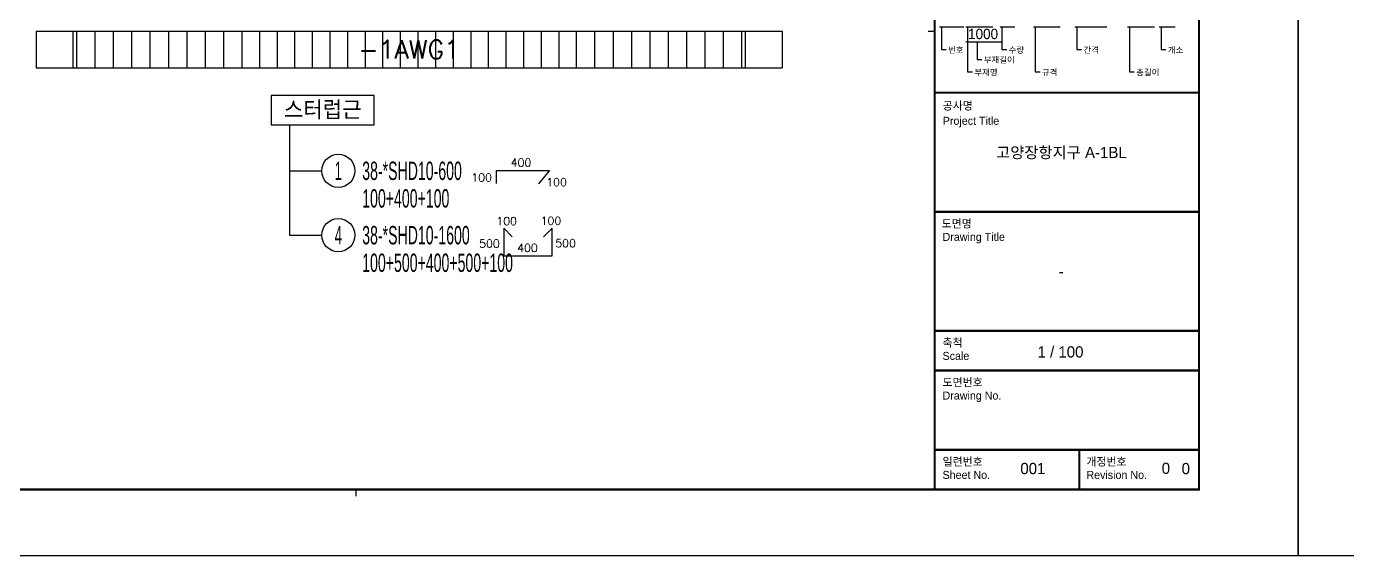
# Model space of a CAD drawing. Header units: millimetres. Extents: x 350420 to 672135, y -312840 to -44390.
# Drawn here: x 487304 to 505279, y -162084 to -154890 of the extents above; entities that cross this region are included whole.
import ezdxf
from ezdxf.enums import TextEntityAlignment as Align

# ---------------------------------------------------------------- set-up
doc = ezdxf.new("R2010")
doc.units = ezdxf.units.MM
doc.header["$LTSCALE"] = 65
for name, color, linetype in [('00', 7, 'Continuous'), ('RP_DIM', 7, 'Continuous'), ('RP_TAG', 7, 'Continuous'), ('XDIM', 7, 'Continuous'), ('XREBAR', 1, 'Continuous'), ('XSTRUCT', 2, 'Continuous'), ('XTAG', 7, 'Continuous')]:
    doc.layers.add(name, color=color, linetype=linetype)
doc.styles.add('HYULL', font='Dotum.ttf')
doc.styles.add('RPWK1', font='arial.ttf', dxfattribs={"bigfont": 'whgtxt.shx'})
doc.styles.add('RPWK2', font='romans.shx', dxfattribs={"bigfont": 'whgtxt.shx'})
doc.styles.add('XRebar', font='Romans.shx', dxfattribs={"bigfont": 'whgtxt.shx'})
doc.styles.add('XRebarSheet', font='Hmkmrhd_0.ttf')

# ---------------------------------------------------------------- blocks, each defined once
blk = doc.blocks.new('dhs_sheet2e')
at = {"color": 1, "ltscale": 2}
for p, q in [((73160.8, 15979.6), (73897.2, 15979.6)), ((73217.3, 15979.6), (73217.3, 15288.3)), ((73955, 15979.6), (74769.1, 15979.6)), ((74011.5, 15979.6), (74011.5, 14611.4)), ((74992, 15979.6), (75438.1, 15979.6)), ((75048.5, 15979.6), (75048.5, 15288.3)), ((75998.4, 15979.6), (76812.5, 15979.6)), ((76054.9, 15979.6), (76054.9, 14611.4)), ((77253.2, 15979.6), (78222.3, 15979.6)), ((77309.7, 15979.6), (77309.7, 15288.3)), ((78846.9, 15979.6), (79661, 15979.6)), ((78903.4, 15979.6), (78903.4, 14611.4)), ((79804.8, 15979.6), (80281.2, 15979.6)), ((79861.3, 15979.6), (79861.3, 15288.3)), ((73217.3, 15288.3), (73361.3, 15288.3)), ((73955, 15525.5), (75020.4, 15525.5)), ((74296, 15525.5), (74296, 14991.1)), ((75048.5, 15288.3), (75192.5, 15288.3)), ((77309.7, 15288.3), (77453.7, 15288.3)), ((79861.3, 15288.3), (80005.3, 15288.3)), ((74296, 14991.1), (74440, 14991.1)), ((74011.5, 14611.4), (74155.5, 14611.4)), ((76054.9, 14611.4), (76198.9, 14611.4)), ((78903.4, 14611.4), (79047.4, 14611.4))]:
    blk.add_line(p, q, dxfattribs=at)
at = {"color": 7}
for p, q in [((73013.1, 15831.2), (72813.3, 15831.2)), ((55508.9, 1997.6), (55508.9, 1797.9))]:
    blk.add_line(p, q, dxfattribs=at)
at = {"color": 30}
for p, q in [((73013.1, 6791.9), (81003.6, 6791.9)), ((73013.1, 5593.3), (81003.6, 5593.3)), ((73013.1, 3196.2), (81003.6, 3196.2))]:
    blk.add_line(p, q, dxfattribs=at)
at = {"color": 7}
blk.add_lwpolyline([(84000, 0), (84000, 59329.4), (0, 59329.4), (0, 0)], close=True, dxfattribs=at)
at = {"color": 30, "const_width": 64.9}
blk.add_lwpolyline([(81003.6, 57331.7), (2996.4, 57331.7), (2996.4, 1997.6), (81003.6, 1997.6)], close=True, dxfattribs=at)
for points in [[(73013.1, 1997.6), (73013.1, 57331.7)], [(73013.1, 13983.4), (81003.6, 13983.4)], [(73013.1, 10387.6), (81003.6, 10387.6)], [(73013.1, 6791.9), (81003.6, 6791.9)], [(73013.1, 5593.3), (81003.6, 5593.3)], [(73013.1, 3196.2), (81003.6, 3196.2)], [(77390.2, 1997.6), (77390.2, 3196.2)]]:
    blk.add_lwpolyline(points, dxfattribs=at)
at = {"color": 1, "ltscale": 2, "const_width": 1.87}
for points in [[(79725.1, 2916.8), (79725.1, 2355), (80286.9, 2355), (80286.9, 2916.8), (79725.1, 2916.8)], [(80321.3, 2916.8), (80321.3, 2355), (80883.1, 2355), (80883.1, 2916.8), (80321.3, 2916.8)]]:
    blk.add_lwpolyline(points, dxfattribs=at)
at = {"color": 3, "linetype": 'Continuous', "style": 'HYULL'}
e = blk.add_text('1000', height=312.13, dxfattribs=at)
e.set_placement((74023.5, 15760.5), align=Align.MIDDLE_LEFT)
e.dxf.unprotected_set("ltscale", 0)
at = {"color": 3, "style": 'XRebarSheet'}
for s, p in [('번호', (73421.4, 15184.8)), ('수량', (75252.6, 15184.8)), ('간격', (77513.8, 15184.8)), ('개소', (80065.4, 15184.8)), ('부재길이', (74500.1, 14887.6)), ('부재명', (74215.6, 14507.8)), ('규격', (76259, 14507.8)), ('총길이', (79107.5, 14507.8))]:
    blk.add_text(s, height=181.22, dxfattribs=at).set_placement(p)
at = {"color": 7, "style": 'XRebarSheet'}
for s, height, p in [('공사명', 241.63, (73259, 13591.6)), ('Project Title', 241.632, (73259, 13135.1)), ('도면명', 241.63, (73225, 10028.1)), ('Drawing Title', 241.632, (73252.8, 9628.5)), ('축척', 241.63, (73252.8, 6432.3)), ('Scale', 241.63, (73252.8, 6032.8)), ('도면번호', 241.63, (73252.8, 5233.8)), ('Drawing No.', 241.632, (73252.8, 4834.2)), ('일련번호', 241.63, (73252.8, 2836.6)), ('개정번호', 241.63, (77602.3, 2836.6)), ('Sheet No.', 241.63, (73252.8, 2437.1)), ('Revision No.', 241.632, (77602.3, 2437.1))]:
    blk.add_text(s, height=height, dxfattribs=at).set_placement(p, align=Align.MIDDLE_LEFT)
blk = doc.blocks.new('DFHDHBSD')
at = {"color": 255, "xscale": 0.5, "yscale": 0.5, "zscale": 0.5}
blk.add_blockref('dhs_sheet2e', (0, 0), dxfattribs=at)
at = {"color": 3, "style": 'XRebarSheet'}
for s, p in [('고양장항지구 A-1BL', (38424, 6092)), ('-', (38417, 4295)), ('1 / 100', (38409, 3080)), ('0', (40003, 1318)), ('0', (40304, 1314))]:
    blk.add_text(s, height=170, dxfattribs=at).set_placement(p, align=Align.MIDDLE)
blk.add_text('001', height=169.9, dxfattribs=at).set_placement((37802, 1230))
blk = doc.blocks.new('*U1735', base_point=(491323.5004, -156853.2164))
at = {"layer": 'RP_TAG', "color": 0, "linetype": 'Continuous', "ltscale": 100}
blk.add_circle((491547.5004, -156853.2164), 225, dxfattribs=at)
at = {"layer": 'RP_TAG', "color": 0, "linetype": 'Continuous', "ltscale": 100, "style": 'RPWK1', "width": 0.5}
blk.add_text('1', height=250, dxfattribs=at).set_placement((491547.5004, -156853.2164), align=Align.MIDDLE_CENTER)
at = {"layer": 'RP_TAG', "color": 0, "linetype": 'Continuous', "ltscale": 100, "style": 'RPWK1', "width": 0.55}
for s, p in [('38-*SHD10-600', (491872.5004, -156853.2164)), ('100+400+100', (491872.5004, -157228.2164))]:
    blk.add_text(s, height=250, dxfattribs=at).set_placement(p, align=Align.MIDDLE_LEFT)
blk = doc.blocks.new('*U1767', base_point=(491323.5004, -157728.2164))
at = {"layer": 'RP_TAG', "color": 0, "linetype": 'Continuous', "ltscale": 100}
blk.add_circle((491547.5004, -157728.2164), 225, dxfattribs=at)
at = {"layer": 'RP_TAG', "color": 0, "linetype": 'Continuous', "ltscale": 100, "style": 'RPWK1', "width": 0.5}
blk.add_text('4', height=250, dxfattribs=at).set_placement((491547.5004, -157728.2164), align=Align.MIDDLE_CENTER)
at = {"layer": 'RP_TAG', "color": 0, "linetype": 'Continuous', "ltscale": 100, "style": 'RPWK1', "width": 0.55}
for s, p in [('38-*SHD10-1600', (491872.5004, -157728.2164)), ('100+500+400+500+100', (491872.5004, -158103.2164))]:
    blk.add_text(s, height=250, dxfattribs=at).set_placement(p, align=Align.MIDDLE_LEFT)

msp = doc.modelspace()

# ---------------------------------------------------------------- linework, layer by layer
at = {"layer": 'RP_DIM', "color": 7, "linetype": 'Continuous', "ltscale": 100}
for points in [[(490885, -156228.2), (490885, -156853.2), (491322.5, -156853.2)], [(490885, -156853.2), (490885, -157728.2), (491322.5, -157728.2)]]:
    msp.add_lwpolyline(points, dxfattribs=at)
at = {"layer": 'RP_TAG', "color": 250, "linetype": 'Continuous', "ltscale": 100}
for p, q in [((493858.8, -156853.2), (493858.8, -156853.2)), ((493965.6, -157728.2), (493965.6, -157728.2))]:
    msp.add_line(p, q, dxfattribs=at)
at = {"layer": 'RP_TAG', "color": 1, "linetype": 'Continuous', "ltscale": 100}
for points in [[(493701.6, -157025.4), (493701.6, -156848.7), (494419.6, -156848.7), (494272.8, -157031.5)], [(493913.9, -157748.8), (493797.2, -157632.5), (493797.2, -158010.1), (494457.1, -158010.1), (494457.1, -157632.5), (494340.6, -157748.8)]]:
    msp.add_lwpolyline(points, dxfattribs=at)
at = {"layer": 'XREBAR', "color": 1, "linetype": 'Continuous', "ltscale": 7.6496e-308}
for p, q in [((487985, -154953.2), (487985, -155453.2)), ((488235, -154953.2), (488235, -155453.2)), ((488485, -154953.2), (488485, -155453.2)), ((488735, -154953.2), (488735, -155453.2)), ((488985, -154953.2), (488985, -155453.2)), ((489235, -154953.2), (489235, -155453.2)), ((489485, -154953.2), (489485, -155453.2)), ((489735, -154953.2), (489735, -155453.2)), ((489985, -154953.2), (489985, -155453.2)), ((490235, -154953.2), (490235, -155453.2)), ((490474.5, -154953.2), (490474.5, -155453.2)), ((490713.9, -154953.2), (490713.9, -155453.2)), ((490953.4, -154953.2), (490953.4, -155453.2)), ((491192.9, -154953.2), (491192.9, -155453.2)), ((491432.4, -154953.2), (491432.4, -155453.2)), ((491671.8, -154953.2), (491671.8, -155453.2)), ((491911.3, -154953.2), (491911.3, -155453.2)), ((492150.8, -154953.2), (492150.8, -155453.2)), ((492390.3, -154953.2), (492390.3, -155453.2)), ((492629.7, -154953.2), (492629.7, -155453.2)), ((492869.2, -154953.2), (492869.2, -155453.2)), ((493108.7, -154953.2), (493108.7, -155453.2)), ((493348.2, -154953.2), (493348.2, -155453.2)), ((493587.6, -154953.2), (493587.6, -155453.2)), ((493827.1, -154953.2), (493827.1, -155453.2)), ((494066.6, -154953.2), (494066.6, -155453.2)), ((494306.1, -154953.2), (494306.1, -155453.2)), ((494545.5, -154953.2), (494545.5, -155453.2)), ((494785, -154953.2), (494785, -155453.2)), ((495035, -154953.2), (495035, -155453.2)), ((495285, -154953.2), (495285, -155453.2)), ((495535, -154953.2), (495535, -155453.2)), ((495785, -154953.2), (495785, -155453.2)), ((496035, -154953.2), (496035, -155453.2)), ((496285, -154953.2), (496285, -155453.2)), ((496535, -154953.2), (496535, -155453.2)), ((496785, -154953.2), (496785, -155453.2)), ((497035, -154953.2), (497035, -155453.2))]:
    msp.add_line(p, q, dxfattribs=at)
at = {"layer": 'XSTRUCT', "color": 7, "linetype": 'Continuous', "ltscale": 7.6496e-308}
for p, q in [((487435, -154953.2), (487435, -155453.2)), ((497585, -154953.2), (497585, -155453.2))]:
    msp.add_line(p, q, dxfattribs=at)
at = {"layer": 'XSTRUCT', "color": 2, "linetype": 'Continuous', "ltscale": 7.6496e-308}
for p, q in [((487435, -154953.2), (487935, -154953.2)), ((497085, -154953.2), (497585, -154953.2)), ((487435, -155453.2), (487935, -155453.2)), ((497085, -155453.2), (497585, -155453.2))]:
    msp.add_line(p, q, dxfattribs=at)
at = {"layer": 'XSTRUCT', "color": 1, "linetype": 'Continuous', "ltscale": 7.6496e-308}
for p, q in [((487935, -154953.2), (497085, -154953.2)), ((487935, -155453.2), (497085, -155453.2))]:
    msp.add_line(p, q, dxfattribs=at)
at = {"layer": 'XSTRUCT', "color": 253, "linetype": 'Continuous', "ltscale": 7.6496e-308}
for p, q in [((487935, -154953.2), (487935, -155453.2)), ((497085, -154953.2), (497085, -155453.2))]:
    msp.add_line(p, q, dxfattribs=at)
at = {"layer": 'XTAG', "color": 7, "linetype": 'Continuous', "ltscale": 7.6496e-308}
msp.add_lwpolyline([(490635, -156228.2), (492035, -156228.2), (492035, -155828.2), (490635, -155828.2), (490635, -156228.2)], close=True, dxfattribs=at)

# ---------------------------------------------------------------- block references
at = {"layer": '00', "xscale": 0.8999999981431359, "yscale": 0.8999999981431359, "zscale": 0.8999999981431359}
for p in [(466804.9, -162084.4), (504604.9, -162084.4)]:
    msp.add_blockref('DFHDHBSD', p, dxfattribs=at)
at = {"layer": 'RP_TAG', "color": 30, "linetype": 'Continuous', "ltscale": 1.15363e-317}
for name, p in [('*U1735', (491323.5, -156853.2)), ('*U1767', (491323.5, -157728.2))]:
    msp.add_blockref(name, p, dxfattribs=at)

# ---------------------------------------------------------------- texts
at = {"layer": 'RP_TAG', "color": 2, "linetype": 'Continuous', "ltscale": 100, "style": 'RPWK2'}
for s, p in [('400', (494033.4, -156828.3)), ('100', (493838.5, -157624.5)), ('100', (494440.3, -157620.3)), ('400', (494121.5, -157988.5))]:
    msp.add_text(s, height=108.89, dxfattribs=at).set_placement(p, align=Align.BOTTOM_CENTER)
for s, p in [('100', (493637.1, -156944.1)), ('500', (493744, -157843))]:
    msp.add_text(s, height=108.89, dxfattribs=at).set_placement(p, align=Align.MIDDLE_RIGHT)
msp.add_text('100', height=108.89, dxfattribs=at).set_placement((494376.9, -156953.1), align=Align.TOP_LEFT)
msp.add_text('500', height=108.89, dxfattribs=at).set_placement((494499.5, -157837.9), align=Align.MIDDLE_LEFT)
at = {"layer": 'XDIM', "color": 3, "linetype": 'Continuous', "ltscale": 7.6496e-308, "style": 'XRebar'}
msp.add_text('스터럽근', height=250, dxfattribs=at).set_placement((491335, -156028.2), align=Align.MIDDLE_CENTER)
at = {"layer": 'XSTRUCT', "color": 2, "linetype": 'Continuous', "ltscale": 7.6496e-308, "style": 'XRebar'}
msp.add_text('-1AWG1', height=250, dxfattribs=at).set_placement((492510, -155203.2), align=Align.MIDDLE_CENTER)

doc.saveas('drawing.dxf')
